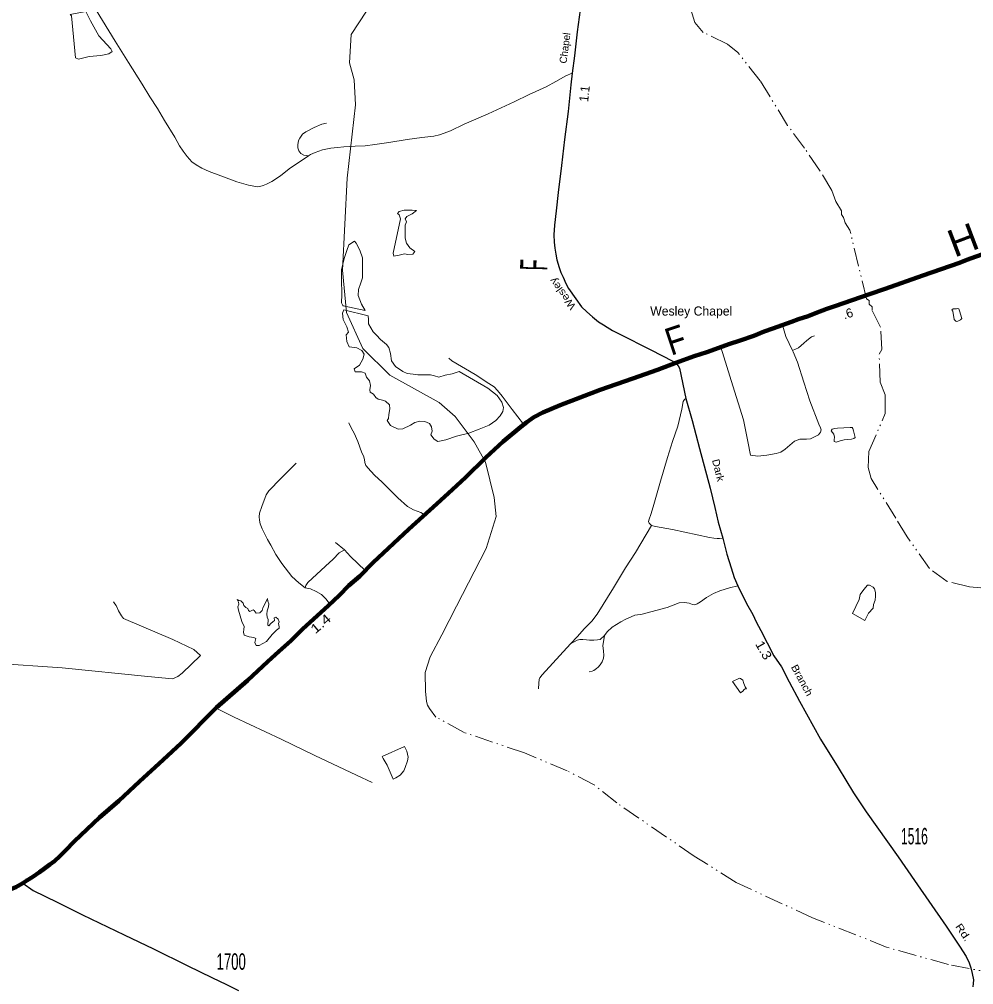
# Model space of a CAD drawing. Extents: x 682813 to 732842, y 106860 to 160619.
# Drawn here: x 707778 to 710392, y 138372 to 141015 of the extents above; entities that cross this region are included whole.
import ezdxf
from ezdxf.enums import TextEntityAlignment as Align

# ---------------------------------------------------------------- set-up
doc = ezdxf.new("R2010")
doc.units = 0
doc.header["$LTSCALE"] = 10
doc.linetypes.add('DASH_DOUBLE_DOT', pattern=[9.2, 5, -1.2, 0.3, -1.2, 0.3, -1.2])
for name, color, linetype, lineweight in [('11', 7, 'Continuous', 40), ('17', 7, 'Continuous', 40), ('29', 7, 'Continuous', 120), ('32', 7, 'Continuous', 25), ('35', 7, 'Continuous', 13), ('59', 7, 'Continuous', 13), ('60', 7, 'Continuous', 13)]:
    doc.layers.add(name, color=color, linetype=linetype, lineweight=lineweight)
doc.layers.add('22', color=7, linetype='Continuous')
doc.layers.add('8', color=7, linetype='Continuous')

msp = doc.modelspace()

# ---------------------------------------------------------------- linework, layer by layer
at = {"layer": '29'}
for points in [[(709576.02, 140074.03), (709626.34, 140092.54), (709660.99, 140103.93), (709693.74, 140115.25), (709721.05, 140125.25), (709752.03, 140136), (709789.63, 140148.51), (709818.18, 140159.86), (709841.84, 140168.61), (709867.39, 140177.44), (709892.82, 140186.86), (709911.65, 140193.72), (709938.4, 140202.49), (709958.4, 140210.1), (709989.93, 140221.97), (710011.23, 140229.53), (710106.53, 140262.11), (710148.99, 140276.63), (710252.11, 140314.02), (710352.86, 140348.58), (710372.73, 140356.39), (710426.65, 140375.8)], [(707787.67, 138649.94), (707798.19, 138657.02), (707814.56, 138666.94), (707833.31, 138679.95), (707847.18, 138689.83), (707861.08, 138700.33), (707874.41, 138710.25), (707888.86, 138723.82), (707903.35, 138738), (707929.23, 138765.04), (707997.63, 138829.35), (708049.93, 138874.78), (708107.22, 138928.42), (708171.76, 138986.98), (708220.64, 139033.21), (708318.27, 139130.48), (708402.87, 139204.17), (708458.18, 139256.52), (708489.01, 139284.37), (708521.33, 139313.56), (708553.49, 139344.8), (708624.21, 139409.89), (708653.53, 139437.34), (708680.73, 139465.03), (708710.06, 139490.6), (708746.96, 139527.52), (708844.4, 139619.35), (708921.5, 139688.47), (708964.07, 139727.75), (708999.78, 139760.65), (709055.13, 139815.56), (709102.67, 139858.88), (709151.39, 139899.11), (709167.47, 139912.37), (709186.86, 139925.62), (709211.46, 139938.4), (709259.24, 139958.76), (709368.74, 140000.65), (709458.38, 140031.66), (709526.02, 140054.85), (709576.02, 140074.03)], [(707384.87, 138424.95), (707471.31, 138518.54), (707493.62, 138537.37), (707510.6, 138547.32), (707534.82, 138562.19), (707560.24, 138575.9), (707579.06, 138584.03), (707599.67, 138591.56), (707619.27, 138596.13), (707640.26, 138601.27), (707711.82, 138618.14), (707733.43, 138623.84), (707754.67, 138632.94), (707768.33, 138638.64), (707787.67, 138649.94)]]:
    msp.add_lwpolyline(points, dxfattribs=at)
at = {"layer": '32'}
for points in [[(709313.61, 141040.91), (709305.89, 140980.59), (709298.5, 140915.45), (709292.47, 140867.29), (709288.71, 140835.2), (709281.33, 140762.5), (709270.85, 140686.02), (709262.78, 140614.36), (709253.34, 140540.97), (709248.36, 140490.62), (709243.2, 140451.78), (709241.83, 140424.62), (709243.03, 140404.86), (709244.41, 140388.71), (709247.5, 140372.21), (709250.24, 140356.4), (709256.26, 140335.26), (709261.06, 140321.85), (709267.25, 140309.13), (709274.8, 140291.95), (709282.36, 140277.86), (709301.76, 140249.84), (709317.91, 140228.19), (709332.33, 140214.1), (709348.13, 140200.35), (709364.1, 140186.77), (709377.84, 140178.18), (709387.46, 140171.99), (709402.57, 140163.4), (709427.99, 140150.34), (709500.63, 140114.07), (709544.94, 140091.04), (709576.02, 140074.03)], [(709576.02, 140074.03), (709582.2, 140066.47), (709585.64, 140059.59), (709603.78, 139976.52), (709621.01, 139916.95), (709640.93, 139839.96), (709669.79, 139731.34), (709682.84, 139678.41), (709691.77, 139638.54), (709704.76, 139594.58), (709715.47, 139550.89), (709727.83, 139513.08), (709735.39, 139486.27), (709745.52, 139463.76), (709769.39, 139415.81), (709786.56, 139385.56), (709796.18, 139364.94), (709808.55, 139341.57), (709825.72, 139307.88), (709844.61, 139272.48), (709865.18, 139241.94), (709886.42, 139201.33), (709914.87, 139148.19), (709971.95, 139044), (710020.31, 138966), (710062.6, 138897.11), (710097.3, 138845.31), (710185.3, 138721.95), (710229.29, 138657.05), (710316.72, 138531.6), (710352.94, 138476.76), (710371.14, 138449.05), (710379.87, 138431.21), (710384.42, 138417.55), (710387.83, 138402.37), (710390.87, 138384.91), (710390.68, 138375.23), (710389.92, 138365.36)], [(707787.67, 138649.94), (707815.84, 138629.52), (707881.03, 138597.37), (707950.57, 138562.68), (708065.11, 138507.79), (708145.67, 138469.89), (708237.71, 138424.18), (708306.79, 138390.88), (708343.29, 138373.19), (708377.72, 138355.73)]]:
    msp.add_lwpolyline(points, dxfattribs=at)
at = {"layer": '35'}
msp.add_line((708668.43, 139562.08), (708643.84, 139582.43), dxfattribs=at)
for points in [[(708569.59, 140641.12), (708517.05, 140606.01), (708492.83, 140586.05), (708468.96, 140570.72), (708454.71, 140563.24), (708445.81, 140559.67), (708436.91, 140556.82), (708429.43, 140556.11), (708419.81, 140557.89), (708405.92, 140561.1), (708373.68, 140570.19), (708329.51, 140586.23), (708297.64, 140598.53), (708277.69, 140607.08), (708262.37, 140616.71), (708250.26, 140625.26), (708237.44, 140639.52), (708226.4, 140653.78), (708216.42, 140668.75), (708203.6, 140691.92), (708175.64, 140737.72), (708156.41, 140771.23), (708134.86, 140802.77), (708113.84, 140837.35), (708076.98, 140897.05), (708040.47, 140955.33), (707988.29, 141039.99)], [(709292.47, 140867.29), (709275.02, 140860.52), (709246.88, 140844.83), (709220.52, 140829.86), (709173.86, 140808.83), (709132.72, 140789.05), (709062.37, 140756.43), (708996.66, 140728.1), (708958.36, 140709.38), (708941.27, 140702.97), (708928.45, 140698.69), (708912.77, 140695.48), (708880, 140691.56), (708840.47, 140686.21), (708790.07, 140678.19), (708751.42, 140672.31), (708725.06, 140668.75), (708697.99, 140667.68), (708667, 140666.25), (708648.84, 140664.47), (708631.03, 140662.33), (708608.41, 140657.52), (708588.11, 140650.39), (708575.64, 140644.69), (708569.59, 140641.12)], [(708569.59, 140641.12), (708557.12, 140642.9), (708548.93, 140647.89), (708543.58, 140655.02), (708540.73, 140662.87), (708540.38, 140671.78), (708542.16, 140683.18), (708545.72, 140689.96), (708553.56, 140700.65), (708562.11, 140707.07), (708585.61, 140718.47), (708606.63, 140728.1), (708619.1, 140730.95)], [(709895.92, 140107.87), (709877.47, 140146.69), (709868.44, 140177.83)], [(709895.92, 140107.87), (709912.01, 140115.92), (709926.67, 140128.7), (709935.18, 140135.8), (709947.48, 140145.74), (709955.52, 140148.11)], [(709699.5, 140117.36), (709732.26, 140011.3), (709761.58, 139918.76), (709773.41, 139858.88), (709780.51, 139821.48)], [(709780.51, 139821.48), (709800.85, 139819.12), (709824.97, 139821.96), (709850.99, 139825.74), (709863.76, 139829.53), (709875.58, 139838.05), (709901.13, 139860.3), (709915.79, 139865.51), (709933.76, 139865.51), (709945.12, 139865.98), (709966.88, 139877.58), (709972.08, 139884.2), (709973.97, 139890.83), (709972.55, 139896.04), (709967.82, 139906.45), (709942.75, 139970.36), (709926.67, 140021.72), (709909.17, 140075.92), (709897.81, 140104.56), (709895.92, 140107.87)], [(709158.79, 139906.44), (709127.74, 139946.92), (709100.3, 139983.37), (709087.53, 139998.52), (709078.07, 140008.46), (709063.41, 140017.46), (709026.51, 140042.31), (708962.18, 140080.18), (708954.61, 140087.28)], [(709603.78, 139976.52), (709599.86, 139974.02), (709596.3, 139968.67), (709592.02, 139947.29), (709581.69, 139900.95), (709567.27, 139858.71), (709553.38, 139815.22), (709534.32, 139750.53), (709513.48, 139680.13), (709507.61, 139658.92), (709502.62, 139646.8), (709501.2, 139640.38), (709503.33, 139635.39), (709509.03, 139628.98)], [(708887.86, 139658.32), (708877.98, 139664.56), (708857.17, 139672.13), (708841.09, 139680.65), (708814.6, 139704.8), (708771.08, 139748.35), (708751.69, 139766.33), (708740.33, 139778.17), (708726.62, 139793.32), (708723.78, 139801.84), (708722.83, 139809.41), (708720.94, 139819.35), (708715.74, 139827.87), (708705.33, 139859.35), (708694.92, 139881.6), (708687.83, 139894.38), (708680.26, 139909.77)], [(708560.59, 139458.17), (708543.08, 139471.9), (708524.64, 139488.94), (708496.73, 139524.92), (708480.65, 139549.53), (708466.93, 139575.09), (708457.47, 139590.71), (708442.8, 139620.3), (708437.13, 139634.03), (708435.24, 139643.49), (708434.29, 139652.49), (708435.71, 139662.9), (708441.86, 139680.89), (708454.16, 139712.84), (708460.78, 139723.73), (708493.89, 139757.81), (708535.99, 139799.71)], [(709509.03, 139628.98), (709465.6, 139555.19), (709438.12, 139512.91), (709405.32, 139458.77), (709360.15, 139386.08), (709345.9, 139367.35), (709324.6, 139346.03), (709306.4, 139324.72), (709287.77, 139304.55)], [(709509.03, 139628.98), (709520.07, 139626.48), (709567.09, 139617.92), (709668.43, 139596.36), (709680.18, 139594.22), (709689.44, 139593.15), (709695.5, 139593.15), (709704.76, 139594.58)], [(708668.43, 139562.08), (708654.24, 139554.5), (708637.69, 139536.99), (708616.4, 139518.05), (708568.15, 139472.85), (708562.48, 139464.32), (708560.59, 139458.17)], [(708725.22, 139505.77), (708684.99, 139544.56), (708668.43, 139562.08)], [(708628.44, 139413.79), (708618.29, 139426.93), (708605.05, 139439.71), (708590.39, 139448.23), (708575.72, 139455.33), (708560.59, 139458.17)], [(709745.52, 139463.76), (709723.19, 139457.91), (709696.4, 139450.01), (709679.57, 139442.45), (709659.65, 139431.79), (709643.51, 139419.76), (709634.58, 139414.61), (709628.05, 139411.86), (709621.19, 139412.89), (709612.26, 139415.98), (709606.07, 139417.7), (709599.2, 139418.39), (709585.12, 139417.01), (709552.49, 139404.64), (709480.54, 139384.87), (709471.26, 139384.19), (709464.05, 139383.5), (709453.75, 139378.69), (709438.98, 139372.16), (709425.58, 139365.28), (709401.71, 139350.67), (709387.97, 139337.96), (709380.76, 139327.99)], [(708273.59, 139273.06), (708255.43, 139289.81), (708198.44, 139316.9), (708063.09, 139373.93), (708057.39, 139381.78), (708049.55, 139395.32), (708043.14, 139410.29), (708039.58, 139414.57), (708035.3, 139420.27)], [(709380.76, 139327.99), (709368.4, 139316.65), (709361.87, 139315.62), (709351.22, 139314.58), (709339.89, 139315.27), (709330.96, 139315.96), (709321.69, 139316.65), (709312.75, 139316.99), (709305.54, 139315.27), (709297.3, 139310.46), (709287.77, 139304.55)], [(709380.76, 139327.99), (709377.67, 139310.46), (709375.95, 139300.15), (709378.01, 139285.37), (709378.7, 139274.03), (709377.67, 139265.78), (709373.89, 139255.46), (709369.08, 139247.9), (709363.59, 139241.03), (709358.78, 139237.59), (709351.57, 139232.09), (709346.41, 139230.03), (709338.17, 139227.97)], [(709287.77, 139304.55), (709209.54, 139219.89), (709203.36, 139212.33), (709201.64, 139207.17), (709200.96, 139196.86), (709200.27, 139182.08)], [(707441.18, 139281.26), (707566.2, 139266.64), (707707.25, 139252.38), (707895.01, 139239.47), (708129.4, 139215.94), (708197.67, 139209.11), (708212.09, 139215.18), (708224.22, 139225.05), (708273.59, 139273.06)], [(708316.66, 139129.08), (708366.07, 139104.35), (708495.03, 139043.62), (708587.58, 138998.84), (708701.36, 138944.94), (708743.84, 138925.2)]]:
    msp.add_lwpolyline(points, dxfattribs=at)
at = {"layer": '59'}
msp.add_lwpolyline([(708889.75, 139226.47), (708903.31, 139269.72), (708934.94, 139329.5), (708974.81, 139407.83), (709056.75, 139566.16), (709083.88, 139653.28), (709078.12, 139706.05), (709054.31, 139802.12), (709023.25, 139857.88), (708971.75, 139927.83), (708928.12, 139966.08), (708792.81, 140040.69), (708718.44, 140113.7), (708674.25, 140211.95), (708662.94, 140328.52), (708675.44, 140580.08), (708698.62, 140781.06), (708695.25, 140848.95), (708682.19, 140895.44), (708686.44, 140973.62), (708728.81, 141037.34), (708799.19, 141114.17)], dxfattribs=at)
at = {"layer": '59', "linetype": 'DASH_DOUBLE_DOT'}
for points in [[(710411.31, 139458.5), (710380.56, 139461.28), (710319.56, 139475.81), (710271.12, 139510.89), (710209.25, 139598.42), (710178.12, 139649.19), (710111.12, 139757.52), (710102.88, 139788.2), (710105, 139831.3), (710149.5, 139936.11), (710149.19, 139987.11), (710136.06, 140021.59), (710132.75, 140098.48), (710140.06, 140110.78), (710137, 140171.67), (710113.56, 140217.73), (710113.56, 140227.73), (710105.94, 140235.44), (710105.62, 140245.44), (710098, 140250.12), (710052.88, 140437.34), (710040.06, 140457.84), (710034.88, 140472.62), (710029.69, 140480.42), (710029.38, 140490.42), (710013.88, 140515.81), (710003.5, 140546.39), (709969.94, 140602.06), (709928.5, 140662.42), (709882.19, 140724.58), (709807.19, 140846.59), (709745.62, 140924.12), (709717.31, 140947), (709651.12, 140979.36), (709628, 141006.42), (709617.31, 141042.02)], [(710470.19, 138398.61), (710322.62, 138426.69), (710154.69, 138473.95), (709950.75, 138554.78), (709741.38, 138651.41), (709626.44, 138723.83), (709414, 138869.33), (709352.75, 138918.88), (709278.69, 138956.92), (709161.31, 139006.23), (708995.81, 139062.58), (708919, 139104.53), (708901, 139127.81), (708895.75, 139136.97), (708893.12, 139147.48), (708890.38, 139175.41), (708889.75, 139226.47)]]:
    msp.add_lwpolyline(points, dxfattribs=at)
at = {"layer": '60'}
for points in [[(708022.7, 140920.44), (708031.64, 140926.95), (708028.39, 140934.27), (707995.87, 140970.07), (707973.1, 141010.76), (707960.09, 141036.79), (707917, 141027.84), (707920.26, 141024.59)], [(707920.26, 141024.59), (707931.64, 140909.86), (707939.77, 140905.79), (707969.04, 140913.12), (708000.75, 140916.37), (708022.7, 140920.44)], [(708818.61, 140479.66), (708821.92, 140469.06), (708802.07, 140375.07), (708803.4, 140366.46), (708817.95, 140369.11), (708833.16, 140373.08), (708841.76, 140371.1), (708855.65, 140372.42), (708860.94, 140379.04), (708847.05, 140388.97), (708838.45, 140402.21), (708834.48, 140415.45)], [(708834.48, 140415.45), (708834.48, 140451.19), (708838.45, 140460.46), (708834.48, 140468.4), (708839.11, 140475.02), (708853.67, 140482.3), (708865.57, 140491.57), (708853.67, 140492.89), (708831.84, 140492.23), (708818.61, 140488.92), (708813.98, 140483.63), (708818.61, 140479.66)], [(708733.28, 140203.3), (708666.48, 140219.18), (708663.17, 140210.58), (708665.15, 140192.7), (708675.08, 140172.85), (708679.71, 140158.28), (708673.09, 140151), (708675.08, 140132.47), (708681.03, 140117.91), (708702.2, 140115.26), (708716.09, 140108.64), (708722.7, 140098.05), (708718.73, 140084.15), (708709.47, 140067.6), (708694.92, 140057.67), (708697.56, 140049.73), (708714.76, 140049.73), (708724.68, 140046.42), (708728.65, 140035.16), (708737.25, 140024.9), (708739.9, 140012.33), (708737.91, 140000.41), (708738.57, 139993.79), (708747.83, 139988.5), (708754.45, 139979.89), (708760.4, 139975.26), (708772.97, 139972.61), (708780.91, 139969.3), (708792.15, 139959.37), (708792.81, 139948.12), (708789.51, 139932.89), (708788.84, 139922.3), (708784.88, 139916.34), (708794.8, 139903.11), (708815.3, 139892.51), (708827.87, 139893.51)], [(710359.21, 140195.88), (710353.34, 140217), (710351.29, 140221.98), (710348.66, 140223.45), (710344.55, 140222.57), (710340.74, 140221.98), (710335.47, 140221.98), (710331.66, 140219.64)], [(710331.66, 140219.64), (710334.59, 140216.12), (710338.11, 140192.66), (710342.5, 140188.84), (710345.14, 140187.96), (710348.66, 140188.84), (710352.17, 140190.31), (710355.4, 140192.36), (710357.15, 140193.83), (710359.21, 140195.88)], [(709103.69, 139952.42), (709099.06, 139966.32), (709086.49, 139984.86), (709060.7, 140005.38), (708982.65, 140050.39), (708963.46, 140044.43), (708944.28, 140040.46), (708927.08, 140035.16), (708915.18, 140039.13), (708903.93, 140041.12), (708886.08, 140041.78), (708869.54, 140041.78), (708856.31, 140043.11), (708840.44, 140045.09), (708827.87, 140051.05), (708808.03, 140064.62), (708797.44, 140079.84), (708794.14, 140099.7), (708789.51, 140116.25), (708783.55, 140124.86), (708767.02, 140138.09), (708755.77, 140150.01), (708746.51, 140159.28), (708733.94, 140181.45), (708734.61, 140192.7), (708733.28, 140203.3)], [(708827.87, 139893.51), (708849.04, 139903.44), (708860.94, 139911.38), (708874.83, 139914.69), (708888.06, 139914.03), (708901.29, 139908.73), (708906.58, 139899.47), (708908.56, 139887.55), (708905.26, 139877.62), (708913.86, 139865.04), (708923.78, 139859.09), (708946.27, 139863.72), (708975.37, 139873.65), (709009.1, 139882.25), (709037.55, 139892.85), (709064.66, 139903.44), (709082.52, 139916.68), (709095.09, 139929.25), (709101.71, 139941.17), (709103.69, 139952.42)], [(710067.16, 139870), (710062.9, 139887.99), (710061.01, 139894.62), (710059.11, 139897.46), (710053.44, 139897.46), (710018.44, 139895.56), (710011.34, 139894.62), (710004.24, 139892.72), (710001.88, 139887.99)], [(710001.88, 139887.99), (710008.5, 139879), (710010.39, 139870.95), (710009.92, 139863.38), (710009.92, 139859.12), (710015.6, 139857.22), (710026.48, 139860.54), (710037.36, 139863.85), (710047.29, 139864.8), (710057.22, 139865.74), (710063.37, 139867.16), (710067.16, 139870)], [(710093.21, 139368.59), (710103.79, 139389.11), (710116.36, 139403.01), (710117.02, 139412.28), (710121.65, 139424.19), (710122.97, 139435.45), (710122.97, 139445.37), (710120.32, 139455.3), (710116.36, 139460.6), (710106.43, 139465.23), (710101.14, 139465.23), (710091.22, 139453.98), (710081.3, 139440.08), (710077.99, 139426.84)], [(708458.89, 139356.16), (708459.36, 139371.31), (708456.52, 139377.93), (708455.57, 139386.46), (708456.52, 139394.98), (708460.31, 139405.86), (708460.78, 139414.38), (708458.89, 139421.96), (708457.47, 139429.53), (708450.84, 139415.33), (708445.17, 139403.5), (708442.8, 139395.92), (708436.18, 139389.77), (708426.25, 139389.3), (708421.04, 139395.92), (708418.21, 139397.82), (708409.22, 139393.08), (708405.43, 139395.92), (708404.02, 139402.08), (708398.34, 139404.44), (708392.66, 139410.12), (708391.24, 139416.75), (708384.62, 139422.9), (708378.95, 139423.38), (708374.22, 139426.22), (708378.47, 139418.64), (708379.42, 139413.44), (708376.58, 139405.86), (708378, 139397.34)], [(710077.99, 139426.84), (710060.13, 139387.79), (710093.21, 139368.59)], [(708378, 139397.34), (708387.46, 139366.57), (708393.61, 139352.37), (708393.14, 139343.85), (708391.72, 139336.75), (708394.08, 139328.7), (708407.33, 139324.44), (708420.1, 139322.55), (708425.3, 139319.24), (708422.94, 139308.35), (708426.72, 139300.78), (708434.76, 139300.78), (708455.1, 139311.66), (708470.24, 139330.12), (708482.54, 139342.43), (708489.16, 139347.64), (708489.16, 139351.9), (708487.27, 139360.42), (708489.16, 139365.63), (708486.32, 139372.73), (708480.17, 139378.41), (708475.91, 139376.51), (708476.39, 139368.94), (708472.6, 139365.63), (708466.93, 139360.42), (708461.25, 139354.27), (708458.89, 139356.16)], [(709749.97, 139210.83), (709731.56, 139201.41), (709753.24, 139171.12)], [(709753.24, 139171.12), (709759.38, 139175.21), (709763.06, 139179.72), (709765.51, 139182.17), (709769.19, 139181.35), (709766.33, 139187.08), (709762.65, 139196.5), (709759.38, 139205.51), (709753.24, 139210.42), (709749.97, 139210.83)], [(708771.84, 138996.72), (708833.2, 139023.74), (708838.93, 139010.64), (708843.02, 138995.09), (708841.38, 138984.44), (708834.84, 138966.43), (708830.74, 138957.42)], [(708830.74, 138957.42), (708820.93, 138945.14), (708808.65, 138937.77), (708801.29, 138934.5), (708785.74, 138972.98), (708774.29, 138990.99), (708771.84, 138996.72)]]:
    msp.add_lwpolyline(points, dxfattribs=at)
msp.add_lwpolyline([(708665.15, 140230.77), (708725.35, 140217.53), (708714.76, 140234.74), (708706.16, 140258.57), (708706.83, 140275.12), (708713.44, 140293.65), (708717.41, 140306.89), (708717.41, 140361.5), (708710.13, 140383.34), (708700.21, 140401.88), (708695.58, 140407.17), (708680.37, 140397.24), (708675.08, 140382.02), (708667.14, 140360.18), (708659.86, 140329.06), (708660.52, 140303.91), (708661.19, 140261.55), (708660.52, 140239.04), (708663.83, 140231.76)], close=True, dxfattribs=at)

# ---------------------------------------------------------------- texts
at = {"layer": '11'}
msp.add_text('Chapel', height=20, rotation=82.499, dxfattribs=at).set_placement((709282.06, 140935.1), align=Align.CENTER)
for s, rotation, width, p in [('Wesley', 126.423, 1.15, (709273.52, 140269.68)), ('Dark', 284.125, 1.1, (709682.49, 139778.01)), ('Branch', 298.574, 1.1, (709913, 139200.48)), ('Rd.', 303.449, 1.25, (710354.98, 138509.52))]:
    msp.add_text(s, height=20, rotation=rotation, dxfattribs=dict(at, width=width)).set_placement(p, align=Align.CENTER)
at = {"layer": '17'}
for s, rotation, width, p in [('1.1', 83.455, 0.95, (709338.14, 140810.04)), ('1.4', 40.553, 1.3, (708611.33, 139350.55)), ('1.3', 299.726, 1.15, (709805.75, 139281.43))]:
    msp.add_text(s, height=25, rotation=rotation, dxfattribs=dict(at, width=width)).set_placement(p, align=Align.CENTER)
msp.add_text('.6', height=25, rotation=18.404, dxfattribs=at).set_placement((710050.94, 140197.55), align=Align.CENTER)
at = {"layer": '22'}
for s, rotation, width, p in [('H', 20.838, 1.1, (710375.86, 140376.06)), ('F', 88.838, 0.5, (709224.61, 140341.82)), ('F', 18.404, 0.85, (709587.52, 140101.71))]:
    msp.add_text(s, height=75, rotation=rotation, dxfattribs=dict(at, width=width)).set_placement(p, align=Align.CENTER)
msp.add_text('Wesley Chapel', height=25, dxfattribs=at).set_placement((709618.25, 140203.78), align=Align.CENTER)
at = {"layer": '8'}
for s, width, p in [('1516', 0.55, (710229.48, 138755.83)), ('1700', 0.6, (708358.02, 138412.62))]:
    msp.add_text(s, height=45, dxfattribs=dict(at, width=width)).set_placement(p, align=Align.CENTER)

doc.saveas('drawing.dxf')
